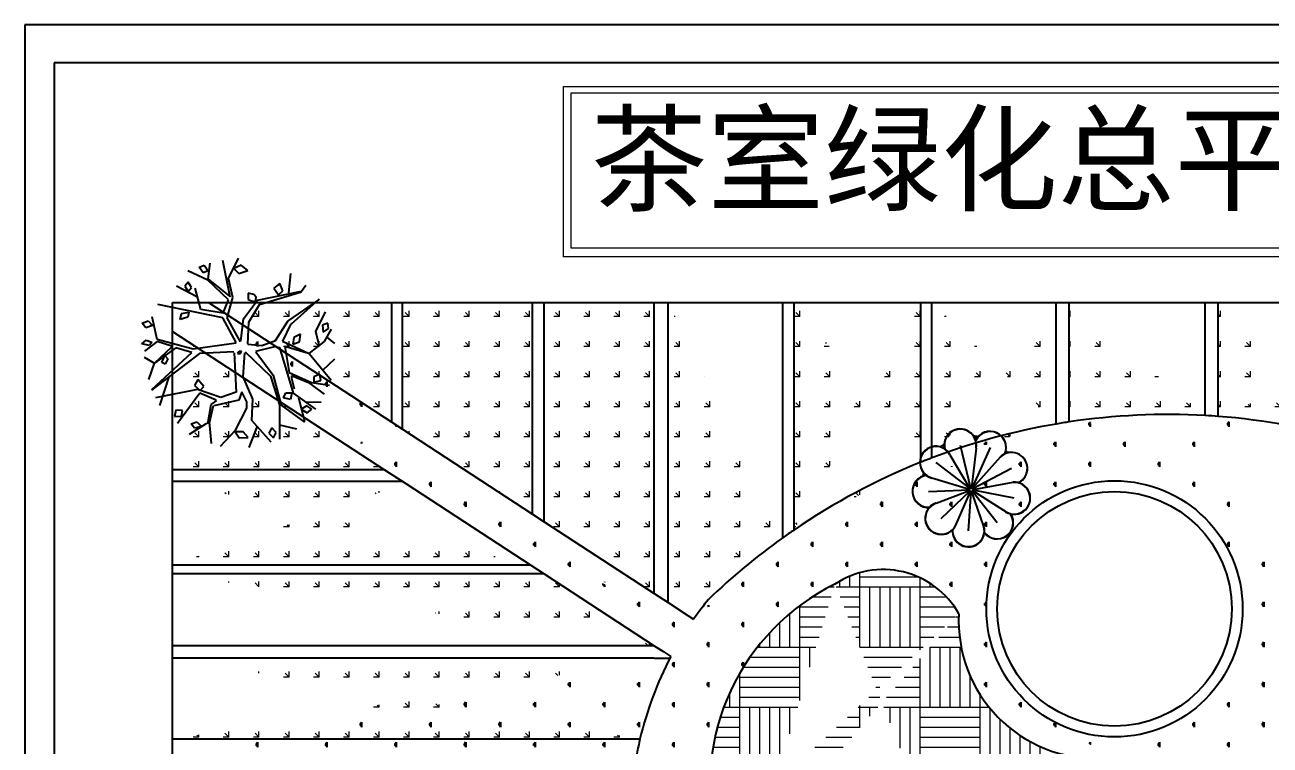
# Model space of a CAD drawing. Header units: centimetres. Extents: x -56693 to 5284, y -24690 to 2923.
# Drawn here: x 1684 to 3263, y 2009 to 2923 of the extents above; entities that cross this region are included whole.
import ezdxf

# ---------------------------------------------------------------- set-up
doc = ezdxf.new("R2010")
doc.units = ezdxf.units.CM
for name, color, linetype in [('A绿-1', 94, 'Continuous'), ('乔木', 100, 'Continuous'), ('亚乔木', 7, 'Continuous'), ('标注', 7, 'Continuous'), ('标题', 7, 'Continuous'), ('植物图例', 94, 'Continuous'), ('绿化1', 3, 'Continuous'), ('道路线', 7, 'Continuous')]:
    doc.layers.add(name, color=color, linetype=linetype)
doc.layers.add('外轮廓', color=7, linetype='Continuous', lineweight=100)
doc.layers.add('边框', color=7, linetype='Continuous', lineweight=100)
doc.styles.get("Standard").update_dxf_attribs({"font": 'txt', "bigfont": 'gbcbig.shx'})
pattern_1 = [(135, (0, 0), (-38.09997403050296, 3.6e-15), [7.14375, -46.73775]), (90, (0, 0), (-38.1, 7.1e-15), [7.14375, -30.95625]), (180, (0, 0), (-7.1e-15, -38.1), [7.14375, -30.95625])]

# ---------------------------------------------------------------- blocks, each defined once
blk = doc.blocks.new('黄槿')
at = {"layer": 'A绿-1', "color": 0}
for p, q in [((-109.0453773830777, 567.469623486737), (-191.7146657919038, 977.0111340904041)), ((-126.3422851457835, 775.8551978467076), (-13.83801709850013, 1000.366864734496)), ((-357.0173304524033, 754.7492478265995), (-581.7364674170494, 860.4707229422127)), ((-454.312865548487, 901.6249098597763), (-400.0985192204352, 922.5381578545783)), ((-408.8755696502739, 838.9817605645294), (-454.312865548487, 901.6249098597763)), ((-354.6612233222804, 859.8950085593459), (-408.8755696502739, 838.9817605645294)), ((-400.0985192204352, 922.5381578545783), (-354.6612233222804, 859.8950085593459)), ((-353.6638111618922, 771.1445387685162), (-331.2636985929677, 945.7976587826488)), ((16.06927810893466, 922.7661937598822), (-66.31048694807032, 886.2669525613965)), ((-66.31048694807032, 886.2669525613965), (-10.78040902439898, 832.2329060504053)), ((-10.78040902439898, 832.2329060504053), (87.55906538856287, 865.4677225192497)), ((87.55906538856287, 865.4677225192497), (16.06927810893466, 922.7661937598822)), ((-579.9006249707418, 735.2625008540273), (-614.3315689060946, 688.9557303367983)), ((-542.4431837505654, 674.2515639235935), (-579.9006249707418, 735.2625008540273)), ((-128.5201043210218, 537.3087174032333), (-357.0173304524033, 754.7492478265995)), ((-113.7647373295149, 576.9664654879525), (-353.6638111618922, 771.1445387685162)), ((-77.09111214465156, 560.9336464614244), (-126.3422851457835, 775.8551978467076)), ((448.3515692890396, 716.9924683825302), (379.8708560308333, 666.9767959579766)), ((481.621566123551, 635.5091968525447), (448.3515692890396, 716.9924683825302)), ((546.0282789970405, 612.7146749586026), (570.4334934663966, 829.6516550756859)), ((690.2966717433193, 634.4313082676308), (737.3328643361928, 701.6305823273068)), ((-475.6067991008276, 565.6265558831583), (-709.7472326936658, 690.3381512191044)), ((-614.3315689060946, 688.9557303367983), (-576.8741276859183, 627.9447934063791)), ((-576.8741276859183, 627.9447934063791), (-542.4431837505654, 674.2515639235935)), ((-436.8336262843331, 429.6683244486849), (-501.9004336142788, 664.8879042137922)), ((-143.1774617980227, 335.4591200660871), (-77.09111214465156, 560.9336464614244)), ((92.62225512676014, 609.4299093353401), (91.99012144741206, 541.2887628130411)), ((156.5307856043109, 596.357955286956), (92.62225512676014, 609.4299093353401)), ((183.4601175803, 565.2551767432959), (156.5307856043109, 596.357955286956)), ((173.4031234896283, 516.0867271773676), (183.4601175803, 565.2551767432959)), ((196.3427589479725, 530.6178025106564), (690.2966717433193, 634.4313082676308)), ((219.9150078512503, 483.1023097597863), (688.6216939891347, 626.2423744259067)), ((379.8708560308333, 666.9767959579766), (431.2134895688395, 592.4704148474193)), ((431.2134895688395, 592.4704148474193), (481.621566123551, 635.5091968525447)), ((-189.5989439740187, 336.4045563101899), (-918.1178602396504, 485.4169921413195)), ((-185.9188643206253, 386.8773502548647), (-436.8336262843331, 429.6683244486849)), ((-185.9188643206253, 386.8773502548647), (-128.5201043210218, 537.3087174032333)), ((40.78438749652195, 323.4258757633434), (196.3427589479725, 530.6178025106564)), ((91.99012144741206, 541.2887628130411), (128.6601828499006, 525.2385205242173)), ((99.65056144864141, 285.7906839795978), (219.9150078512503, 483.1023097597863)), ((128.6601828499006, 525.2385205242173), (173.4031234896283, 516.0867271773676)), ((535.1628701693153, 299.12503526816), (883.0615434695973, 535.2458101748416)), ((884.7365212237818, 543.4347440140773), (574.8634542829712, 265.4100041857673)), ((-1092.92771852262, 273.6494113155714), (-1027.035073191578, 302.8474578911337)), ((-1027.035073191578, 302.8474578911337), (-977.8993329683543, 250.1213195414675)), ((-924.899606583418, 94.17194066453521), (-980.2324164023848, 344.4998902576117)), ((-666.358002068544, 316.5676167892379), (-652.9510524692705, 382.1139340348236)), ((-581.2997668995631, 341.8455026632728), (-666.358002068544, 316.5676167892379)), ((-652.9510524692705, 382.1139340348236), (-569.5713588370818, 399.1854628055371)), ((-569.5713588370818, 399.1854628055371), (-581.2997668995631, 341.8455026632728)), ((-40.07475241053543, 58.29716506787371), (-189.5989439740187, 336.4045563101899)), ((8.000720475381968, 65.52680318414787), (-143.1774617980227, 335.4591200660871)), ((9.67926201165028, 73.73316028682893), (40.78438749652195, 323.4258757633434)), ((89.39986303651312, 40.34575459293409), (99.65056144864141, 285.7906839795978)), ((397.0812513207093, 79.84500102580205), (535.1628701693153, 299.12503526816)), ((851.0290066862834, 183.3098943462464), (955.4639592787024, 400.9405355542912)), ((-1050.186315999843, 222.2311811272375), (-1092.92771852262, 273.6494113155714)), ((-977.8993329683543, 250.1213195414675), (-1050.186315999843, 222.2311811272375)), ((568.4691165823498, 266.7179123452588), (475.4534349531058, 72.34616449542955)), ((676.2477906518507, 150.7713302070333), (602.2858298660612, 114.6922579529709)), ((665.8852232444806, 67.53923712046526), (676.2477906518507, 150.7713302070333)), ((886.4312369475847, 30.95993574946624), (851.0290066862834, 183.3098943462464)), ((983.1234344473816, 275.7870542809396), (925.3001045710879, 253.4700333838773)), ((925.3001045710879, 253.4700333838773), (929.3837670554531, 175.8146215969391)), ((929.3837670554531, 175.8146215969391), (990.5570524403483, 214.5095101736588)), ((947.6255093785477, 69.66868380549568), (1022.511317679007, 207.9735331498305)), ((990.5570524403483, 214.5095101736588), (983.1234344473816, 275.7870542809396)), ((-1095.03350018449, 43.61973269846203), (-1046.648890200489, 84.93043759783177)), ((-1011.959379869, 26.62761794855033), (-1095.03350018449, 43.61973269846203)), ((-923.5476254088098, 68.30079476445826), (-1065.389910161797, -39.26374795224547)), ((-1046.648890200489, 84.93043759783177), (-984.4153374771812, 63.66954970962979)), ((-984.4153374771812, 63.66954970962979), (-1011.959379869, 26.62761794855033)), ((-952.9639136594012, -173.2239739183642), (-762.4104585593559, 9.728776699739681)), ((-717.6849411830298, 0.5805471350540757), (-952.9639136594012, -173.2239739183642)), ((-520.930852705158, -14.0510902257156), (-924.899606583418, 94.17194066453521)), ((-760.7354808051131, 17.91771054146375), (-923.5476254088098, 68.30079476445826)), ((-535.7036429601249, -53.70527452833632), (-717.6849411830298, 0.5805471350540757)), ((-41.74973016471994, 50.10823122863803), (-520.930852705158, -14.0510902257156)), ((89.39986303651312, 40.34575459293409), (246.1303708211526, 25.36906857773284)), ((179.9285883910961, -37.91004478307878), (390.0686394224067, 12.99077562055754)), ((246.1303708211526, 25.36906857773284), (397.0812513207093, 79.84500102580205)), ((390.0686394224067, 12.99077562055754), (441.2059177614755, 2.531074111793714)), ((441.2059177614755, 2.531074111793714), (596.5867590789458, -507.2346443300557)), ((475.4534349531058, 72.34616449542955), (773.5023990241352, -65.43738488865347)), ((767.1254845869735, -64.13304050877196), (503.7486075849046, 15.35125300678919)), ((503.7486075849046, 15.35125300678919), (550.6891053694889, -275.9178020028557)), ((602.2858298660612, 114.6922579529709), (593.5982402129921, 39.64909870623524)), ((593.5982402129921, 39.64909870623524), (665.8852232444806, 67.53923712046526)), ((773.5023990241352, -65.43738488865347), (947.6255093785477, 69.66868380549568)), ((976.8445295242017, 114.899549407979), (1056.259557231726, 47.44850019267324)), ((-959.3582513600232, -171.9160657563843), (-1066.004620577394, -107.4084582560244)), ((-450.9545448905664, -62.50845543859032), (-987.7316955354872, -473.3930471216517)), ((-986.0531539979384, -465.1866900189706), (-535.7036429601249, -53.70527452833632)), ((-872.267367284232, -165.1879942761152), (-839.5333295570563, -86.53179786298278)), ((-839.5333295570563, -86.53179786298278), (-805.8821581101038, -125.4172007830857)), ((-805.8821581101038, -125.4172007830857), (-834.4113281880963, -183.604626379114)), ((-68.25449226320414, -46.90333647801162), (-450.9545448905664, -62.50845543859032)), ((-63.53513231798934, -56.40017847922718), (-40.3641515391755, -496.4476438233178)), ((-7.386780195414758, -42.27209142263018), (-25.20395264164472, -64.24049988294426)), ((-25.20395264164472, -64.24049988294426), (8.425290351431611, -62.58754306731134)), ((19.8481250972145, -39.31122644566494), (-7.386780195414758, -42.27209142263018)), ((8.425290351431611, -62.58754306731134), (19.8481250972145, -39.31122644566494)), ((34.85178090636691, -324.0478682127796), (56.5217502817286, -55.34404547038866)), ((58.1967280359131, -47.15511163115297), (342.2204683089985, -318.6471118282134)), ((773.5023990241352, -65.43738488865347), (1018.871963040776, -363.1491434198324)), ((928.6697980491916, -250.8158410435499), (1061.090786173987, -124.2611781065134)), ((-959.3582513600232, -171.9160657563843), (-1023.460486158448, -355.1205915276296)), ((-834.4113281880963, -183.604626379114), (-872.267367284232, -165.1879942761152)), ((550.6891053694889, -275.9178020028557), (800.9681698719977, -386.8673459818019)), ((-896.4728269873414, -645.6995492284112), (-791.0930398342425, -325.8292714503841)), ((-469.8264139953644, -354.1844274802061), (-508.4657893623917, -420.977392078028)), ((-402.5102116204325, -431.9762203663485), (-469.8264139953644, -354.1844274802061)), ((142.9655640763121, -576.6220346477421), (34.85178090636691, -324.0478682127796)), ((342.2204683089985, -318.6471118282134), (443.3252033627248, -638.0580804049749)), ((575.9398958078127, -315.2269376485565), (577.3057364637972, -341.1190705941772)), ((784.8469622257873, -400.6329611209002), (575.9398958078127, -315.2269376485565)), ((577.3057364637972, -341.1190705941772), (606.6401893874172, -458.0836180287078)), ((947.0269731492044, -519.1571918680637), (784.8469622257873, -400.6329611209002)), ((800.9681698719977, -386.8673459818019), (1000.763076758816, -419.2021824464681)), ((893.0564402027995, -294.7387984821762), (827.1637948718161, -323.9368450577313)), ((827.1637948718161, -323.9368450577313), (828.2204984277378, -383.910044786142)), ((828.2204984277378, -383.910044786142), (905.2094181419707, -365.5131845906144)), ((905.2094181419707, -365.5131845906144), (893.0564402027995, -294.7387984821762)), ((-473.8784859260304, -467.5329815333316), (-945.295866329001, -558.8749208318403)), ((-448.627695486426, -506.8421171815207), (-698.2548883403177, -848.4151687872292)), ((-508.4657893623917, -420.977392078028), (-444.9384334972819, -476.6472147362946)), ((-212.1765866782043, -555.2062088906168), (-473.8784859260304, -467.5329815333316)), ((-265.2805566074785, -587.0200717880433), (-448.627695486426, -506.8421171815207)), ((-444.9384334972819, -476.6472147362946), (-402.5102116204325, -431.9762203663485)), ((-40.3641515391755, -496.4476438233178), (-212.1765866782043, -555.2062088906168)), ((20.49999674676292, -491.8338220285149), (-12.39553927148154, -587.5200583122278)), ((77.07291874445582, -605.8200812236972), (20.49999674676292, -491.8338220285149)), ((486.6537692942547, -560.497925790085), (515.1967988532741, -502.3314872400005)), ((515.1967988532741, -502.3314872400005), (581.2008334150196, -505.1585623568534)), ((581.2008334150196, -505.1585623568534), (566.5394323912806, -576.8378683505653)), ((596.5867590789458, -507.2346443300557), (846.2511131657992, -686.3288986127808)), ((-358.9283719158375, -849.5329661620418), (-321.7519053099204, -635.2082385843313)), ((-297.8669555262422, -648.6252412868997), (-344.4821420238113, -843.9562848621789)), ((-321.7519053099204, -635.2082385843313), (-258.9036421703168, -588.3244161679249)), ((-12.39553927148154, -587.5200583122278), (-291.4726178256787, -649.9331494488798)), ((-47.47245824582569, -921.7701983003716), (76.45464454677494, -673.9822147909218)), ((76.45464454677494, -673.9822147909218), (77.07291874445582, -605.8200812236972)), ((134.3934072004522, -813.8606069292363), (142.9655640763121, -576.6220346477421)), ((443.3252033627248, -638.0580804049749), (444.6127724737634, -1022.422106204503)), ((566.5394323912806, -576.8378683505653), (486.6537692942547, -560.497925790085)), ((724.9402589059791, -823.7057349764581), (658.5111747034134, -562.5765990022846)), ((747.343935257104, -649.0351916994841), (686.1706498722087, -687.7300802761964)), ((686.1706498722087, -687.7300802761964), (751.4450210049872, -726.6941672688627)), ((806.2239686893773, -686.6913705308108), (747.343935257104, -649.0351916994841)), ((749.3454733740546, -606.7687548568865), (909.4085134036613, -605.364009411518)), ((751.4450210049872, -726.6941672688627), (806.2239686893773, -686.6913705308108)), ((-715.082735719112, -698.7934643529661), (-729.747700525284, -770.4901936101596)), ((-729.747700525284, -770.4901936101596), (-653.6683072015402, -764.7046021603163)), ((-641.0988464794463, -703.2527518346469), (-715.082735719112, -698.7934643529661)), ((-653.6683072015402, -764.7046021603163), (-641.0988464794463, -703.2527518346469)), ((-543.803311383479, -850.1284138685297), (-479.5856438066802, -829.1193011327922)), ((-479.5856438066802, -829.1193011327922), (-430.449903583456, -881.8454394824583)), ((-317.7465143695117, -1071.335543224581), (-341.1286227333585, -827.5609939202623)), ((351.4852218499182, -1054.581017756361), (134.3934072004522, -813.8606069292363)), ((-373.7195268409087, -848.6313674653574), (-565.3332492795416, -971.6283416164296)), ((-507.4562465611489, -900.2387358955385), (-543.803311383479, -850.1284138685297)), ((-430.449903583456, -881.8454394824583), (-507.4562465611489, -900.2387358955385)), ((-216.3248709822765, -1101.483332328724), (-47.47245824582569, -921.7701983003716)), ((-54.43139730284383, -939.551838882231), (-8.649176370596251, -1008.673268175036)), ((38.38701622175359, -941.4739941138178), (-54.43139730284383, -939.551838882231)), ((92.242116391124, -1003.696974464648), (38.38701622175359, -941.4739941138178)), ((194.639281287371, -877.4089187041462), (99.62562532436641, -1114.029680132524)), ((357.7467035094051, -893.6899490999567), (325.1741640722503, -955.3161056440003)), ((325.1741640722503, -955.3161056440003), (374.3099042955328, -1008.042243993666)), ((406.8824437326293, -946.4160874496301), (357.7467035094051, -893.6899490999567)), ((374.3099042955328, -1008.042243993666), (406.8824437326293, -946.4160874496301)), ((444.4973396958557, -860.2266931674893), (634.5305301114457, -907.6279253715255)), ((-8.649176370596251, -1008.673268175036), (92.242116391124, -1003.696974464648))]:
    blk.add_line(p, q, dxfattribs=at)
blk.add_lwpolyline([(178.2500468535472, -46.11640188575984), (371.1339151385946, -307.479889747141), (462.5082164645901, -641.9818048884263), (723.2652811517946, -831.8946688156938)], dxfattribs=at)
blk = doc.blocks.new('4')
at = {"layer": '标题', "color": 0, "linetype": 'Continuous', "lineweight": 20}
for p, q in [((2004.42190827504, 2850.288616746675), (3531.377275682016, 2850.288616746675)), ((2004.42190827504, 2601.868332754738), (2004.42190827504, 2850.288616746675)), ((3531.377275682016, 2850.288616746675), (3531.377275682016, 2601.868332754737)), ((2015.745821727721, 2841.132210679497), (3519.427078931307, 2841.132210679497)), ((2015.745821727721, 2614.678437152554), (2015.745821727721, 2841.132210679497)), ((3519.427078931307, 2841.132210679497), (3519.427078931307, 2614.678437152554)), ((3519.427078931307, 2614.678437152554), (2015.745821727721, 2614.678437152554)), ((3531.377275682016, 2601.868332754737), (2004.42190827504, 2601.868332754738))]:
    blk.add_line(p, q, dxfattribs=at)
at = {"layer": '标注', "color": 0, "linetype": 'Continuous', "lineweight": 20, "insert": (2043.789921710413, 2806.762963237853), "char_height": 124.8072, "width": 3050.704575383015, "attachment_point": 1}
blk.add_mtext('{\\fSimHei|b1|i0|c134|p49;茶室绿化总平面图}', dxfattribs=at)
blk = doc.blocks.new('茶梅球')
at = {"layer": '植物图例', "color": 6}
for p, q in [((3.578462832312766, 7.602377063933886), (4.338995223825179, 4.394195802164915)), ((5.810837847796294, 7.441793227927803), (4.461676673917147, 4.402310898974405)), ((1.763554922028696, 6.309964252643226), (4.287427863344966, 4.353086260368058)), ((7.407091028303753, 5.868908906930415), (4.528393055997987, 4.340135774887016)), ((1.193689438465078, 4.149563669086035), (4.258124649820381, 4.267469597511933)), ((2.153584494692168, 2.123024811793754), (4.296587804793716, 4.160496264882851)), ((4.190525986447859, 1.203773256484566), (4.397851497092879, 4.117046395495322)), ((6.349507570955104, 1.791288277635032), (4.491439866051016, 4.150567679837649)), ((7.611281910459424, 3.639416455000286), (4.542166787780103, 4.233773522905892))]:
    blk.add_line(p, q, dxfattribs=at)
at = {"layer": '植物图例', "color": 2}
for p, q in [((2.802006718026895, 6.893321680244809), (4.302728260500373, 4.36981783494508)), ((4.756697400947721, 7.379894816793523), (4.420713641460586, 4.413439253592002)), ((6.554571785834562, 6.704978415170842), (4.497559073513031, 4.379262854972011)), ((1.449837125015385, 5.152675959755014), (4.264027474960777, 4.307653212942796)), ((7.510264301519307, 4.823513175103414), (4.544715424197697, 4.274600086949191)), ((1.76427956812158, 3.272473847600167), (4.266967494519406, 4.207855253039497)), ((3.245951534078017, 1.630938934123207), (4.341719683441517, 4.128816955915908)), ((5.349625946098051, 1.51786031053308), (4.443716347560986, 4.124788367345444)), ((6.829489348227355, 2.719580155771438), (4.515957806757235, 4.182110725624454))]:
    blk.add_line(p, q, dxfattribs=at)
for centre in [(4.397851497092879, 4.267469597511933), (4.397851497092879, 4.263903732219603), (4.397851497092879, 4.256773242767792), (4.401420037012676, 4.274600086949191), (4.401420037012676, 4.274600086949191), (4.401420037012676, 4.267469597511933), (4.404988576925199, 4.274600086949191), (4.404988576925199, 4.271035462804263), (4.404988576925199, 4.260339108074674)]:
    blk.add_circle(centre, 0.1397268472724968, dxfattribs=at)
at = {"layer": '植物图例', "color": 94}
for centre, radius, start, end in [((3.578462832312766, 7.613073418678027), 1.199055899038499, 349.3069249375098, 194.2312333513991), ((3.578462832312766, 7.609507553385698), 1.199055899038499, 349.3069249375098, 194.2312333513991), ((3.578462832312766, 7.602377063933886), 1.199055899038499, 349.3069249375098, 194.2312333513991), ((3.582031372232563, 7.620203908115285), 1.199055899038499, 349.3069249375098, 194.2312333513991), ((3.582031372232563, 7.620203908115285), 1.199055899038499, 349.3069249375098, 194.2312333513991), ((3.582031372232563, 7.613073418678027), 1.199055899038499, 349.3069249375098, 194.2312333513991), ((3.585599912145084, 7.620203908115285), 1.199055899038499, 349.3069249375098, 194.2312333513991), ((3.585599912145084, 7.616639283970358), 1.199055899038499, 349.3069249375098, 194.2312333513991), ((3.585599912145084, 7.605942929240768), 1.199055899038499, 349.3069249375098, 194.2312333513991), ((5.807269307876495, 7.434662738490544), 1.199055899038499, 336.6155006537689, 154.2312333514041), ((5.807269307876495, 7.431096873198213), 1.199055899038499, 336.6155006537689, 154.2312333514041), ((5.807269307876495, 7.423966383746402), 1.199055899038499, 336.6155006537689, 154.2312333514041), ((5.810837847796294, 7.441793227927803), 1.199055899038499, 336.6155006537689, 154.2312333514041), ((5.810837847796294, 7.441793227927803), 1.199055899038499, 336.6155006537689, 154.2312333514041), ((5.810837847796294, 7.434662738490544), 1.199055899038499, 336.6155006537689, 154.2312333514041), ((5.814406387708813, 7.441793227927803), 1.199055899038499, 336.6155006537689, 154.2312333514041), ((5.814406387708813, 7.438228603782874), 1.199055899038499, 336.6155006537689, 154.2312333514041), ((5.814406387708813, 7.427532249053285), 1.199055899038499, 336.6155006537689, 154.2312333514041), ((1.756417842196377, 6.317094742080486), 1.199055899038499, 29.30692493751005, 254.8327616364125), ((1.756417842196377, 6.313528876788154), 1.199055899038499, 29.30692493751005, 254.8327616364125), ((1.756417842196377, 6.306398387336343), 1.199055899038499, 29.30692493751005, 254.8327616364125), ((1.759986382116174, 6.324225231517742), 1.199055899038499, 29.30692493751005, 254.8327616364125), ((1.759986382116174, 6.324225231517742), 1.199055899038499, 29.30692493751005, 254.8327616364125), ((1.759986382116174, 6.317094742080486), 1.199055899038499, 29.30692493751005, 254.8327616364125), ((1.763554922028696, 6.324225231517742), 1.199055899038499, 29.30692493751005, 254.8327616364125), ((1.763554922028696, 6.320660607372815), 1.199055899038499, 29.30692493751005, 254.8327616364125), ((1.763554922028696, 6.309964252643226), 1.199055899038499, 29.30692493751005, 254.8327616364125), ((4.370546262768868, 4.616202920665216), 3.655626809675548, 122.9641854036145, 128.6793656053623), ((4.370546262768868, 4.612637055372887), 3.655626809675548, 122.9641854036145, 128.6793656053623), ((4.370546262768868, 4.605506565921075), 3.655626809675548, 122.9641854036145, 128.6793656053623), ((4.374114802688666, 4.623333410102474), 3.655626809675548, 122.9641854036145, 128.6793656053623), ((4.374114802688666, 4.623333410102474), 3.655626809675548, 122.9641854036145, 128.6793656053623), ((4.374114802688666, 4.616202920665216), 3.655626809675548, 122.9641854036145, 128.6793656053623), ((4.377683342601188, 4.623333410102474), 3.655626809675548, 122.9641854036145, 128.6793656053623), ((4.377683342601188, 4.619768785957546), 3.655626809675548, 122.9641854036145, 128.6793656053623), ((4.377683342601188, 4.609072431227957), 3.655626809675548, 122.9641854036145, 128.6793656053623), ((4.370546262768868, 4.616202920665216), 3.655626809675548, 81.49216082661275, 86.64568239198856), ((4.370546262768868, 4.612637055372887), 3.655626809675548, 81.49216082661275, 86.64568239198856), ((4.370546262768868, 4.605506565921075), 3.655626809675548, 81.49216082661275, 86.64568239198856), ((4.374114802688666, 4.623333410102474), 3.655626809675548, 81.49216082661275, 86.64568239198856), ((4.374114802688666, 4.623333410102474), 3.655626809675548, 81.49216082661275, 86.64568239198856), ((4.374114802688666, 4.616202920665216), 3.655626809675548, 81.49216082661275, 86.64568239198856), ((4.377683342601188, 4.623333410102474), 3.655626809675548, 81.49216082661275, 86.64568239198856), ((4.377683342601188, 4.619768785957546), 3.655626809675548, 81.49216082661275, 86.64568239198856), ((4.377683342601188, 4.609072431227957), 3.655626809675548, 81.49216082661275, 86.64568239198856), ((7.399953948471434, 5.865343041638083), 1.199055899038499, 296.6155006537688, 134.8327616364136), ((7.399953948471434, 5.861777176345754), 1.199055899038499, 296.6155006537688, 134.8327616364136), ((7.399953948471434, 5.854646686893942), 1.199055899038499, 296.6155006537688, 134.8327616364136), ((7.403522488391232, 5.872473531075343), 1.199055899038499, 296.6155006537688, 134.8327616364136), ((7.403522488391232, 5.872473531075343), 1.199055899038499, 296.6155006537688, 134.8327616364136), ((7.403522488391232, 5.865343041638083), 1.199055899038499, 296.6155006537688, 134.8327616364136), ((7.407091028303753, 5.872473531075343), 1.199055899038499, 296.6155006537688, 134.8327616364136), ((7.407091028303753, 5.868908906930415), 1.199055899038499, 296.6155006537688, 134.8327616364136), ((7.407091028303753, 5.858212552200825), 1.199055899038499, 296.6155006537688, 134.8327616364136), ((4.370546262768868, 4.616202920665216), 3.655626809675548, 41.32724240013931, 44.4869884424637), ((4.370546262768868, 4.612637055372887), 3.655626809675548, 41.32724240013931, 44.4869884424637), ((4.370546262768868, 4.605506565921075), 3.655626809675548, 41.32724240013931, 44.4869884424637), ((4.374114802688666, 4.623333410102474), 3.655626809675548, 41.32724240013931, 44.4869884424637), ((4.374114802688666, 4.623333410102474), 3.655626809675548, 41.32724240013931, 44.4869884424637), ((4.374114802688666, 4.616202920665216), 3.655626809675548, 41.32724240013931, 44.4869884424637), ((4.377683342601188, 4.623333410102474), 3.655626809675548, 41.32724240013931, 44.4869884424637), ((4.377683342601188, 4.619768785957546), 3.655626809675548, 41.32724240013931, 44.4869884424637), ((4.377683342601188, 4.609072431227957), 3.655626809675548, 41.32724240013931, 44.4869884424637), ((1.193689438465078, 4.153129534378365), 1.199055899038499, 96.61550065376841, 274.2312333513972), ((1.193689438465078, 4.149563669086035), 1.199055899038499, 96.61550065376841, 274.2312333513972), ((1.193689438465078, 4.142433179634224), 1.199055899038499, 96.61550065376841, 274.2312333513972), ((1.197257978384875, 4.160260023815623), 1.199055899038499, 96.61550065376841, 274.2312333513972), ((1.197257978384875, 4.160260023815623), 1.199055899038499, 96.61550065376841, 274.2312333513972), ((1.197257978384875, 4.153129534378365), 1.199055899038499, 96.61550065376841, 274.2312333513972), ((1.200826518297397, 4.160260023815623), 1.199055899038499, 96.61550065376841, 274.2312333513972), ((1.200826518297397, 4.156695399670695), 1.199055899038499, 96.61550065376841, 274.2312333513972), ((1.200826518297397, 4.145999044941107), 1.199055899038499, 96.61550065376841, 274.2312333513972), ((4.370546262768868, 4.616202920665216), 3.655626809675548, 165.2202708918281, 169.589941397166), ((4.370546262768868, 4.612637055372887), 3.655626809675548, 165.2202708918281, 169.589941397166), ((4.370546262768868, 4.605506565921075), 3.655626809675548, 165.2202708918281, 169.589941397166), ((4.374114802688666, 4.623333410102474), 3.655626809675548, 165.2202708918281, 169.589941397166), ((4.374114802688666, 4.623333410102474), 3.655626809675548, 165.2202708918281, 169.589941397166), ((4.374114802688666, 4.616202920665216), 3.655626809675548, 165.2202708918281, 169.589941397166), ((4.377683342601188, 4.623333410102474), 3.655626809675548, 165.2202708918281, 169.589941397166), ((4.377683342601188, 4.619768785957546), 3.655626809675548, 165.2202708918281, 169.589941397166), ((4.377683342601188, 4.609072431227957), 3.655626809675548, 165.2202708918281, 169.589941397166), ((7.611281910459424, 3.639416455000286), 1.199055899038499, 229.3069249375083, 94.83276163641199), ((7.611281910459424, 3.635850589707956), 1.199055899038499, 229.3069249375083, 94.83276163641199), ((7.611281910459424, 3.628720100256145), 1.199055899038499, 229.3069249375083, 94.83276163641199), ((7.614850450379222, 3.646546944437545), 1.199055899038499, 229.3069249375083, 94.83276163641199), ((7.614850450379222, 3.646546944437545), 1.199055899038499, 229.3069249375083, 94.83276163641199), ((7.614850450379222, 3.639416455000286), 1.199055899038499, 229.3069249375083, 94.83276163641199), ((7.618418990291742, 3.646546944437545), 1.199055899038499, 229.3069249375083, 94.83276163641199), ((7.618418990291742, 3.642982320292616), 1.199055899038499, 229.3069249375083, 94.83276163641199), ((7.618418990291742, 3.632285965563029), 1.199055899038499, 229.3069249375083, 94.83276163641199), ((4.370546262768868, 4.616202920665216), 3.655626809675548, 2.341038732120728, 3.489194186159623), ((4.370546262768868, 4.612637055372887), 3.655626809675548, 2.341038732120728, 3.489194186159623), ((4.370546262768868, 4.605506565921075), 3.655626809675548, 2.341038732120728, 3.489194186159623), ((4.374114802688666, 4.623333410102474), 3.655626809675548, 2.341038732120728, 3.489194186159623), ((4.374114802688666, 4.623333410102474), 3.655626809675548, 2.341038732120728, 3.489194186159623), ((4.374114802688666, 4.616202920665216), 3.655626809675548, 2.341038732120728, 3.489194186159623), ((4.377683342601188, 4.623333410102474), 3.655626809675548, 2.341038732120728, 3.489194186159623), ((4.377683342601188, 4.619768785957546), 3.655626809675548, 2.341038732120728, 3.489194186159623), ((4.377683342601188, 4.609072431227957), 3.655626809675548, 2.341038732120728, 3.489194186159623), ((2.153584494692168, 2.133721166537895), 1.199055899038499, 109.306924937511, 334.832761636412), ((2.153584494692168, 2.130155301245565), 1.199055899038499, 109.306924937511, 334.832761636412), ((2.153584494692168, 2.123024811793754), 1.199055899038499, 109.306924937511, 334.832761636412), ((2.157153034611965, 2.140851655975154), 1.199055899038499, 109.306924937511, 334.832761636412), ((2.157153034611965, 2.140851655975154), 1.199055899038499, 109.306924937511, 334.832761636412), ((2.157153034611965, 2.133721166537895), 1.199055899038499, 109.306924937511, 334.832761636412), ((2.160721574524487, 2.140851655975154), 1.199055899038499, 109.306924937511, 334.832761636412), ((2.160721574524487, 2.137287031830226), 1.199055899038499, 109.306924937511, 334.832761636412), ((2.160721574524487, 2.126590677100637), 1.199055899038499, 109.306924937511, 334.832761636412), ((4.370546262768868, 4.616202920665216), 3.655626809675548, 206.9966405316054, 209.1988122884963), ((4.370546262768868, 4.612637055372887), 3.655626809675548, 206.9966405316054, 209.1988122884963), ((4.370546262768868, 4.605506565921075), 3.655626809675548, 206.9966405316054, 209.1988122884963), ((4.374114802688666, 4.623333410102474), 3.655626809675548, 206.9966405316054, 209.1988122884963), ((4.374114802688666, 4.623333410102474), 3.655626809675548, 206.9966405316054, 209.1988122884963), ((4.374114802688666, 4.616202920665216), 3.655626809675548, 206.9966405316054, 209.1988122884963), ((4.377683342601188, 4.623333410102474), 3.655626809675548, 206.9966405316054, 209.1988122884963), ((4.377683342601188, 4.619768785957546), 3.655626809675548, 206.9966405316054, 209.1988122884963), ((4.377683342601188, 4.609072431227957), 3.655626809675548, 206.9966405316054, 209.1988122884963), ((6.342370491122785, 1.798418767072291), 1.199055899038499, 215.6634415574548, 34.30354741067055), ((6.342370491122785, 1.794852901779961), 1.199055899038499, 215.6634415574548, 34.30354741067055), ((6.342370491122785, 1.78772241232815), 1.199055899038499, 215.6634415574548, 34.30354741067055), ((6.345939031042581, 1.80554925650955), 1.199055899038499, 215.6634415574548, 34.30354741067055), ((6.345939031042581, 1.80554925650955), 1.199055899038499, 215.6634415574548, 34.30354741067055), ((6.345939031042581, 1.798418767072291), 1.199055899038499, 215.6634415574548, 34.30354741067055), ((6.349507570955104, 1.80554925650955), 1.199055899038499, 215.6634415574548, 34.30354741067055), ((6.349507570955104, 1.801984632364622), 1.199055899038499, 215.6634415574548, 34.30354741067055), ((6.349507570955104, 1.791288277635032), 1.199055899038499, 215.6634415574548, 34.30354741067055), ((4.370546262768868, 4.616202920665216), 3.655626809675548, 324.1124160976508, 324.1296931423541), ((4.370546262768868, 4.612637055372887), 3.655626809675548, 324.1124160976508, 324.1296931423541), ((4.370546262768868, 4.605506565921075), 3.655626809675548, 324.1124160976508, 324.1296931423541), ((4.374114802688666, 4.623333410102474), 3.655626809675548, 324.1124160976508, 324.1296931423541), ((4.374114802688666, 4.623333410102474), 3.655626809675548, 324.1124160976508, 324.1296931423541), ((4.374114802688666, 4.616202920665216), 3.655626809675548, 324.1124160976508, 324.1296931423541), ((4.377683342601188, 4.623333410102474), 3.655626809675548, 324.1124160976508, 324.1296931423541), ((4.377683342601188, 4.619768785957546), 3.655626809675548, 324.1124160976508, 324.1296931423541), ((4.377683342601188, 4.609072431227957), 3.655626809675548, 324.1124160976508, 324.1296931423541), ((4.370546262768868, 4.616202920665216), 3.655626809675548, 247.268769325669, 247.7819282392696), ((4.370546262768868, 4.612637055372887), 3.655626809675548, 247.268769325669, 247.7819282392696), ((4.370546262768868, 4.605506565921075), 3.655626809675548, 247.268769325669, 247.7819282392696), ((4.374114802688666, 4.623333410102474), 3.655626809675548, 247.268769325669, 247.7819282392696), ((4.374114802688666, 4.623333410102474), 3.655626809675548, 247.268769325669, 247.7819282392696), ((4.374114802688666, 4.616202920665216), 3.655626809675548, 247.268769325669, 247.7819282392696), ((4.377683342601188, 4.623333410102474), 3.655626809675548, 247.268769325669, 247.7819282392696), ((4.377683342601188, 4.619768785957546), 3.655626809675548, 247.268769325669, 247.7819282392696), ((4.377683342601188, 4.609072431227957), 3.655626809675548, 247.268769325669, 247.7819282392696), ((4.186957446528062, 1.203773256484566), 1.199055899038499, 176.6155006537658, 14.83276163641206), ((4.186957446528062, 1.200207391192236), 1.199055899038499, 176.6155006537658, 14.83276163641206), ((4.186957446528062, 1.193076901740425), 1.199055899038499, 176.6155006537658, 14.83276163641206), ((4.190525986447859, 1.210903745921825), 1.199055899038499, 176.6155006537658, 14.83276163641206), ((4.190525986447859, 1.210903745921825), 1.199055899038499, 176.6155006537658, 14.83276163641206), ((4.190525986447859, 1.203773256484566), 1.199055899038499, 176.6155006537658, 14.83276163641206), ((4.191846367813929, 1.208561858749305), 1.196952467627933, 176.4972413327422, 9.529918061217499), ((4.19409452636038, 1.207339121776897), 1.199055899038499, 176.6155006537658, 14.83276163641206), ((4.19409452636038, 1.196642767047308), 1.199055899038499, 176.6155006537658, 14.83276163641206), ((4.370546262768868, 4.616202920665216), 3.655626809675548, 285.8372958257707, 286.0589803178692), ((4.370546262768868, 4.612637055372887), 3.655626809675548, 285.8372958257707, 286.0589803178692), ((4.370546262768868, 4.605506565921075), 3.655626809675548, 285.8372958257707, 286.0589803178692), ((4.374114802688666, 4.623333410102474), 3.655626809675548, 285.8372958257707, 286.0589803178692), ((4.374114802688666, 4.623333410102474), 3.655626809675548, 285.8372958257707, 286.0589803178692), ((4.374114802688666, 4.616202920665216), 3.655626809675548, 285.8372958257707, 286.0589803178692), ((4.377683342601188, 4.623333410102474), 3.655626809675548, 285.8372958257707, 286.0589803178692), ((4.377683342601188, 4.619768785957546), 3.655626809675548, 285.8372958257707, 286.0589803178692), ((4.377683342601188, 4.609072431227957), 3.655626809675548, 285.8372958257707, 286.0589803178692)]:
    blk.add_arc(centre, radius, start, end, dxfattribs=at)

msp = doc.modelspace()

# ---------------------------------------------------------------- hatches: boundary and pattern name
at = {"layer": 'A绿-1', "linetype": 'Continuous', "lineweight": 25}
h = msp.add_hatch(dxfattribs=at)
h.set_pattern_fill('SWAMP', color=4, scale=2, angle=90, style=0)
h.set_pattern_definition([(90, (0, 0), (-43.99399999999999, 25.4), [6.349999999999999, -44.45]), (180, (2e-16, 3.174999999999999), (-43.99399999999999, -25.39999999999999), [3.174999999999999, -84.8132]), (180, (2e-16, 3.968759999999999), (-43.99399999999999, -25.39999999999999), [2.54, -85.44819999999999]), (180, (1e-16, 2.38124), (-43.99399999999999, -25.39999999999999), [2.54, -85.44819999999999]), (150, (3e-16, 4.7625), (-43.99404525612474, -25.39992161409259), [2.032, -48.768]), (210, (1e-16, 1.587499999999999), (-4.52561247566e-05, -50.7999216140926), [2.032, -48.768])])
edge = h.paths.add_edge_path(flags=16)
edge.add_arc((3066.016486177287, 2182.090276784235), 162.4576777897118, 0, 360)
edge = h.paths.add_edge_path()
edge.add_line((2436.456129100563, 1800.087334007712), (2171.634400267609, 1650.238008021527))
edge.add_line((2171.634400267609, 1650.238008021527), (2021.634400267609, 1570.436240068217))
edge.add_line((1871.634400267609, 1570.436240068217), (2021.634400267609, 1570.436240068217))
edge.add_line((1871.634400267609, 1570.436240068217), (1871.634400267609, 1905.840547756893))
edge.add_line((2452.298915503815, 1905.840547756893), (1871.634400267609, 1905.840547756893))
edge.add_arc((2898.167128480759, 1914.111466231987), 445.8682129769433, 169.102692756405, 181.0629057866568)
edge.add_line((2461.715719963032, 2001.695295456501), (1871.634400267609, 2001.695295456501))
edge.add_arc((2898.167128480759, 1914.111466231987), 445.8682129769433, 152.2818739419435, 166.6539575816053)
edge.add_line((2494.466779923658, 2127.367830818171), (2503.463842645877, 2121.494636943597))
edge.add_line((2342.819338744972, 2226.361785859301), (2482.252704147275, 2135.341059109254))
edge.add_line((2167.406177929181, 2340.869768456647), (2326.055764746707, 2237.304881752081))
edge.add_line((1871.634400267609, 2533.946669937396), (2140.324595176703, 2358.548358775111))
edge.add_line((2140.324595176703, 2358.548358775111), (2167.406177929181, 2340.869768456647))
edge.add_line((1917.222261851722, 2570.436240068218), (2149.569111187977, 2418.762506714289))
edge.add_line((2149.569111187977, 2418.762506714289), (2163.129384182656, 2409.910494146541))
edge.add_line((2163.129384182656, 2409.910494146541), (2327.929244100263, 2302.330769776215))
edge.add_line((2327.929244100263, 2302.330769776215), (2342.819338744972, 2292.610662741375))
edge.add_line((2342.819338744972, 2292.610662741375), (2482.252704147274, 2201.589935991328))
edge.add_line((2326.055764746707, 2237.304881752081), (2342.819338744972, 2226.361785859301))
edge.add_line((2482.252704147274, 2201.589935991328), (2500.099103705049, 2189.939982245081))
edge.add_line((2500.099103705049, 2189.939982245081), (2524.791128417412, 2173.82127186493))
edge.add_arc((2898.167128480759, 1914.111466231987), 445.8682129769433, 141.1038768390962, 145.1346886989765)
edge.add_line((2524.791128417412, 2173.82127186493), (2532.288213531389, 2168.927248589997))
edge.add_arc((3133.684114378337, 1587.660677874192), 840.8813460721283, 125.4942958683651, 133.8490662218182)
edge.add_arc((3133.684114378337, 1587.660677874192), 840.8813460721283, 124.3362877532973, 125.4942958683651)
edge.add_arc((3133.684114378337, 1587.660677874192), 840.8813460721283, 111.8729531359224, 124.3362877532973)
edge.add_arc((3133.684114378337, 1587.660677874192), 840.8813460721283, 99.70969677625168, 110.8521704255392)
edge.add_arc((3133.684114378337, 1587.660677874192), 840.8813460721283, 110.8521704255392, 111.8729531359224)
edge.add_arc((3133.684114378337, 1587.660677874192), 840.8813460721283, 98.54527835396124, 99.70969677625168)
edge.add_arc((3133.684114378337, 1587.660677874192), 840.8813460721283, 86.77344592639544, 98.54527835396124)
edge.add_arc((3133.684114378337, 1587.660677874192), 840.8813460721283, 73.56202340310374, 85.63891071533155)
edge.add_arc((3133.684114378337, 1587.660677874192), 840.8813460721283, 85.63891071533155, 86.77344592639544)
edge.add_line((3371.634400267609, 1997.177453522959), (3371.634400267608, 2389.662526570489))
edge.add_line((3371.634400267609, 1950.238008021527), (3071.634400267609, 1950.238008021527))
edge.add_line((3371.634400267609, 1950.238008021527), (3371.634400267609, 1997.177453522959))
edge.add_arc((3049.27461833342, 1967.924978518774), 24.31240516701832, 4.870516873525131, 92.56787543574671)
edge.add_arc((3025.598396582566, 1964.548188563223), 48.20886746673519, 342.7322691626534, 369.7535831728063)
edge.add_arc((3043.199986815226, 2166.940560028614), 174.7986970246973, 177.1118971945895, 271.6343323027133)
edge.add_arc((2772.544032980583, 2121.638341068436), 110.2681783219426, 29.38716986125488, 123.5919243664875)
edge.add_arc((2837.324104609135, 1958.344114090755), 284.4697476700464, 116.2434543068065, 193.7457264675318)
edge.add_arc((2618.128619376097, 1954.291905853161), 99.85818753060069, 255.3620075926359, 310.1833149255082)
edge.add_arc((2608.337470112116, 1904.500146542736), 49.23862756372776, 193.589124981381, 264.62351461855)
edge.add_arc((2723.062777869019, 1843.469511964995), 53.28343296957107, 83.7857246349913, 139.9183346674379)
edge.add_arc((2733.072130063403, 1735.293623131379), 161.2020419276772, 35.93236448715843, 91.50775114827864)
edge.add_line((2863.566140152155, 1829.948770417139), (2811.91382908928, 1800.087334007712))
edge.add_line((2811.91382908928, 1800.087334007712), (2511.913829089281, 1800.087334007712))
edge.add_line((2511.913829089281, 1800.087334007712), (2436.456129100563, 1800.087334007712))
at = {"layer": 'A绿-1', "linetype": 'Continuous', "lineweight": 20}
h = msp.add_hatch(dxfattribs=at)
h.set_pattern_fill('GRASS', color=3, scale=1.5, angle=45, style=0)
h.set_pattern_definition(pattern_1)
edge = h.paths.add_edge_path()
edge.add_line((2149.569111187977, 2418.762506714289), (2149.569111187977, 2570.436240068218))
edge.add_line((1917.222261851722, 2570.436240068218), (2149.569111187977, 2418.762506714289))
h = msp.add_hatch(dxfattribs=at)
h.set_pattern_fill('GRASS', color=3, scale=1.5, angle=45, style=0)
h.set_pattern_definition(pattern_1)
edge = h.paths.add_edge_path()
edge.add_line((2163.129384182655, 2409.910494146541), (2163.129384182655, 2570.436240068218))
edge.add_line((2163.129384182656, 2409.910494146541), (2327.929244100263, 2302.330769776215))
edge.add_line((2327.929244100263, 2302.330769776215), (2327.929244100263, 2570.436240068218))
h = msp.add_hatch(dxfattribs=at)
h.set_pattern_fill('GRASS', color=3, scale=1.5, angle=45, style=0)
h.set_pattern_definition(pattern_1)
edge = h.paths.add_edge_path()
edge.add_line((2342.819338744972, 2292.610662741374), (2342.819338744972, 2570.436240068218))
edge.add_line((2342.819338744972, 2292.610662741375), (2482.252704147274, 2201.589935991328))
edge.add_line((2482.252704147274, 2201.589935991327), (2482.252704147274, 2570.436240068218))
h = msp.add_hatch(dxfattribs=at)
h.set_pattern_fill('GRASS', color=3, scale=1.5, angle=45, style=0)
h.set_pattern_definition(pattern_1)
edge = h.paths.add_edge_path()
edge.add_line((2500.099103705049, 2189.93998224508), (2500.099103705049, 2570.436240068218))
edge.add_line((2645.44998715249, 2272.283840777764), (2645.44998715249, 2570.436240068218))
edge.add_arc((3133.684114378337, 1587.660677874192), 840.8813460721283, 125.4942958683651, 133.8490662218182)
h = msp.add_hatch(dxfattribs=at)
h.set_pattern_fill('GRASS', color=3, scale=1.5, angle=45, style=0)
h.set_pattern_definition(pattern_1)
edge = h.paths.add_edge_path()
edge.add_line((2660.036741454578, 2282.455326885321), (2660.036741454578, 2570.436240068218))
edge.add_arc((3133.684114378337, 1587.660677874192), 840.8813460721283, 111.8729531359224, 124.3362877532973)
edge.add_line((2820.413979461754, 2368.008844234196), (2820.413979461754, 2570.436240068218))
h = msp.add_hatch(dxfattribs=at)
h.set_pattern_fill('GRASS', color=3, scale=1.5, angle=45, style=0)
h.set_pattern_definition(pattern_1)
edge = h.paths.add_edge_path()
edge.add_line((2834.365658251419, 2373.379041689703), (2834.365658251419, 2570.436240068218))
edge.add_arc((3133.684114378337, 1587.660677874192), 840.8813460721283, 99.70969677625168, 110.8521704255392)
edge.add_line((2991.864263354364, 2416.496347972682), (2991.864263354364, 2570.436240068218))
h = msp.add_hatch(dxfattribs=at)
h.set_pattern_fill('GRASS', color=3, scale=1.5, angle=45, style=0)
h.set_pattern_definition(pattern_1)
edge = h.paths.add_edge_path()
edge.add_line((3008.736763923793, 2419.20718756951), (3008.736763923793, 2570.436240068218))
edge.add_arc((3133.684114378337, 1587.660677874192), 840.8813460721283, 86.77344592639544, 98.54527835396124)
edge.add_line((3180.987732243521, 2427.323865534658), (3180.987732243521, 2570.436240068218))
h = msp.add_hatch(dxfattribs=at)
h.set_pattern_fill('GRASS', color=3, scale=1.5, angle=45, style=0)
h.set_pattern_definition(pattern_1)
edge = h.paths.add_edge_path()
edge.add_line((3197.610121031021, 2425.894908981722), (3197.610121031021, 2570.436240068218))
edge.add_line((3371.634400267608, 2389.662526570489), (3371.634400267608, 2495.325453207636))
edge.add_arc((3133.684114378337, 1587.660677874192), 840.8813460721283, 73.56202340310374, 85.63891071533155)
edge.add_line((3371.634400267608, 2495.325453207636), (3371.634400267608, 2570.436240068218))
h = msp.add_hatch(dxfattribs=at)
h.set_pattern_fill('GRASS', color=3, scale=1.5, angle=45, style=0)
h.set_pattern_definition(pattern_1)
edge = h.paths.add_edge_path()
edge.add_line((1871.634400267609, 2533.946669937396), (2140.324595176703, 2358.548358775111))
edge.add_line((2140.324595176703, 2358.548358775112), (1871.634400267609, 2358.548358775112))
h = msp.add_hatch(dxfattribs=at)
h.set_pattern_fill('GRASS', color=3, scale=1.5, angle=45, style=0)
h.set_pattern_definition(pattern_1)
edge = h.paths.add_edge_path()
edge.add_line((2163.129384182655, 2343.661617264467), (1871.634400267609, 2343.661617264467))
edge.add_line((2326.055764746707, 2237.304881752081), (1871.634400267609, 2237.304881752081))
edge.add_line((2167.406177929181, 2340.869768456647), (2326.055764746707, 2237.304881752081))
h = msp.add_hatch(dxfattribs=at)
h.set_pattern_fill('GRASS', color=3, scale=1.5, angle=45, style=0)
h.set_pattern_definition(pattern_1)
edge = h.paths.add_edge_path()
edge.add_line((2342.819338744972, 2226.361785859301), (1871.634400267609, 2226.361785859301))
edge.add_line((2482.252704147274, 2135.341059109254), (1871.634400267609, 2135.341059109254))
edge.add_line((2342.819338744972, 2226.361785859301), (2482.252704147275, 2135.341059109254))
h = msp.add_hatch(dxfattribs=at)
h.set_pattern_fill('AR-PARQ1', color=4, scale=0.25, style=0)
h.set_pattern_definition([(90, (0, 0), (-76.2, 76.2), [76.2, -76.2]), (90, (12.7, 0), (-76.2, 76.2), [76.2, -76.2]), (90, (25.4, 0), (-76.2, 76.2), [76.2, -76.2]), (90, (38.1, 0), (-76.2, 76.2), [76.2, -76.2]), (90, (50.8, 0), (-76.2, 76.2), [76.2, -76.2]), (90, (63.5, 0), (-76.2, 76.2), [76.2, -76.2]), (90, (76.2, 0), (-76.2, 76.2), [76.2, -76.2]), (0, (0, 76.2), (76.2, -76.2), [76.2, -76.2]), (0, (0, 88.9), (76.2, -76.2), [76.2, -76.2]), (0, (0, 101.6), (76.2, -76.2), [76.2, -76.2]), (0, (0, 114.3), (76.2, -76.2), [76.2, -76.2]), (0, (0, 127), (76.2, -76.2), [76.2, -76.2]), (0, (0, 139.7), (76.2, -76.2), [76.2, -76.2]), (0, (0, 152.4), (76.2, -76.2), [76.2, -76.2])])
edge = h.paths.add_edge_path()
edge.add_arc((2733.072130063403, 1735.293623131379), 161.2020419276772, 35.93236448715843, 91.50775114827864)
edge.add_line((3071.634400267609, 1950.238008021527), (2863.566140152155, 1829.948770417139))
edge.add_arc((3025.598396582566, 1964.548188563223), 48.20886746673519, 342.7322691626534, 369.7535831728063)
edge.add_arc((3049.27461833342, 1967.924978518774), 24.31240516701832, 4.870516873525131, 92.56787543574671)
edge.add_arc((3043.199986815226, 2166.940560028614), 174.7986970246973, 177.1118971945895, 271.6343323027133)
edge.add_arc((2618.128619376097, 1954.291905853161), 99.85818753060069, 255.3620075926359, 310.1833149255082)
edge.add_arc((2723.062777869019, 1843.469511964995), 53.28343296957107, 83.7857246349913, 139.9183346674379)
edge.add_arc((2608.337470112116, 1904.500146542736), 49.23862756372776, 193.589124981381, 264.62351461855)
edge.add_arc((2837.324104609135, 1958.344114090755), 284.4697476700464, 116.2434543068065, 193.7457264675318)
edge.add_arc((2772.544032980583, 2121.638341068436), 110.2681783219426, 29.38716986125488, 123.5919243664875)
h = msp.add_hatch(dxfattribs=at)
h.set_pattern_fill('GRASS', color=3, scale=1.5, angle=45, style=0)
h.set_pattern_definition(pattern_1)
edge = h.paths.add_edge_path()
edge.add_line((2482.252704147274, 2119.342384944025), (1871.634400267609, 2119.342384944025))
edge.add_line((2464.307082075033, 2016.892415225827), (1871.634400267609, 2016.892415225827))
edge.add_arc((2898.167128480759, 1914.111466231987), 445.8682129769433, 152.2818739419435, 166.6539575816053)
edge.add_line((2482.252704147274, 2119.342384944025), (2502.340482904862, 2119.342384944025))

# ---------------------------------------------------------------- linework, layer by layer
at = {"layer": '外轮廓', "linetype": 'ByBlock', "lineweight": 25}
for p, q in [((5284.392842578294, 2922.65126574817), (1684.392842578294, 2922.65126574817)), ((1684.392842578294, 2922.65126574817), (1684.392842578294, 822.6512657481697)), ((1721.661628793573, 2874.594749103276), (1721.661628793573, 868.8692745603103)), ((5242.805003240442, 2874.594749103275), (1721.661628793573, 2874.594749103276))]:
    msp.add_line(p, q, dxfattribs=at)
at = {"layer": '绿化1', "color": 4, "linetype": 'Continuous', "lineweight": 25}
for p, q in [((2149.569111187977, 2418.762506714289), (2149.569111187977, 2570.436240068218)), ((2163.129384182655, 2409.910494146541), (2163.129384182655, 2570.436240068218)), ((2327.929244100263, 2302.330769776215), (2327.929244100263, 2570.436240068218)), ((2342.819338744972, 2292.610662741374), (2342.819338744972, 2570.436240068218)), ((2482.252704147274, 2201.589935991327), (2482.252704147274, 2570.436240068218)), ((2500.099103705049, 2189.93998224508), (2500.099103705049, 2570.436240068218)), ((2645.44998715249, 2272.283840777764), (2645.44998715249, 2570.436240068218)), ((2660.036741454578, 2282.455326885321), (2660.036741454578, 2570.436240068218)), ((2820.413979461754, 2368.008844234196), (2820.413979461754, 2570.436240068218)), ((2834.365658251419, 2373.379041689703), (2834.365658251419, 2570.436240068218)), ((2991.864263354364, 2416.496347972682), (2991.864263354364, 2570.436240068218)), ((3008.736763923793, 2419.20718756951), (3008.736763923793, 2570.436240068218)), ((3180.987732243521, 2427.323865534658), (3180.987732243521, 2570.436240068218)), ((3197.610121031021, 2425.894908981722), (3197.610121031021, 2570.436240068218)), ((2140.324595176703, 2358.548358775112), (1871.634400267609, 2358.548358775112)), ((2163.129384182655, 2343.661617264467), (1871.634400267609, 2343.661617264467)), ((2326.055764746707, 2237.304881752081), (1871.634400267609, 2237.304881752081)), ((2342.819338744972, 2226.361785859301), (1871.634400267609, 2226.361785859301)), ((2482.252704147274, 2135.341059109254), (1871.634400267609, 2135.341059109254)), ((2482.252704147274, 2119.342384944025), (1871.634400267609, 2119.342384944025)), ((2482.252704147274, 2119.342384944025), (2502.340482904862, 2119.342384944025)), ((2464.307082075033, 2016.892415225827), (1871.634400267609, 2016.892415225827))]:
    msp.add_line(p, q, dxfattribs=at)
at = {"layer": '边框', "color": 4, "linetype": 'ByBlock', "lineweight": 20}
for p, q in [((4371.634400267608, 2570.436240068218), (1871.634400267609, 2570.436240068218)), ((1871.634400267609, 2570.436240068218), (1871.634400267609, 1270.436240068217))]:
    msp.add_line(p, q, dxfattribs=at)
at = {"layer": '边框', "linetype": 'Continuous', "lineweight": 25}
for p, q in [((1871.634400267609, 2570.436240068218), (3535.247945000075, 2570.436240068218)), ((1871.634400267609, 1905.840547756893), (1871.634400267609, 2570.436240068218))]:
    msp.add_line(p, q, dxfattribs=at)
at = {"layer": '道路线', "color": 4, "linetype": 'Continuous', "lineweight": 25}
for p, q in [((1917.222261851722, 2570.436240068218), (2149.569111187977, 2418.762506714289)), ((1871.634400267609, 2533.946669937396), (2140.324595176703, 2358.548358775111)), ((2149.569111187977, 2418.762506714289), (2163.129384182656, 2409.910494146541)), ((2163.129384182656, 2409.910494146541), (2327.929244100263, 2302.330769776215)), ((2140.324595176703, 2358.548358775111), (2167.406177929181, 2340.869768456647)), ((2167.406177929181, 2340.869768456647), (2326.055764746707, 2237.304881752081)), ((2327.929244100263, 2302.330769776215), (2342.819338744972, 2292.610662741375)), ((2342.819338744972, 2292.610662741375), (2482.252704147274, 2201.589935991328)), ((2326.055764746707, 2237.304881752081), (2342.819338744972, 2226.361785859301)), ((2342.819338744972, 2226.361785859301), (2482.252704147275, 2135.341059109254)), ((2482.252704147274, 2201.589935991328), (2500.099103705049, 2189.939982245081)), ((2500.099103705049, 2189.939982245081), (2524.791128417412, 2173.82127186493)), ((2524.791128417412, 2173.82127186493), (2532.288213531389, 2168.927248589997)), ((2482.252704147275, 2135.341059109254), (2494.466779923658, 2127.367830818171)), ((2494.466779923658, 2127.367830818171), (2503.463842645877, 2121.494636943597))]:
    msp.add_line(p, q, dxfattribs=at)
for radius in [162.4576777897118, 148.7312787010973]:
    msp.add_circle((3066.016486177287, 2182.090276784235), radius, dxfattribs=at)
for centre, radius, start, end in [((3133.684114378337, 1587.660677874192), 840.8813460721283, 99.70969677625168, 110.8521704255392), ((3133.684114378337, 1587.660677874192), 840.8813460721283, 98.54527835396124, 99.70969677625168), ((3133.684114378337, 1587.660677874192), 840.8813460721283, 86.77344592639544, 98.54527835396124), ((3133.684114378337, 1587.660677874192), 840.8813460721283, 85.63891071533155, 86.77344592639544), ((3133.684114378337, 1587.660677874192), 840.8813460721283, 73.56202340310374, 85.63891071533155), ((3133.684114378337, 1587.660677874192), 840.8813460721283, 110.8521704255392, 111.8729531359224), ((3133.684114378337, 1587.660677874192), 840.8813460721283, 111.8729531359224, 124.3362877532973), ((3133.684114378337, 1587.660677874192), 840.8813460721283, 124.3362877532973, 125.4942958683651), ((3133.684114378337, 1587.660677874192), 840.8813460721283, 125.4942958683651, 133.8490662218182), ((2772.544032980583, 2121.638341068436), 110.2681783219426, 29.38716986125488, 123.5919243664875), ((2837.324104609135, 1958.344114090755), 284.4697476700464, 116.2434543068065, 193.7457264675318), ((2898.167128480759, 1914.111466231987), 445.8682129769433, 141.1038768390962, 145.1346886989765), ((3043.199986815226, 2166.940560028614), 174.7986970246973, 177.1118971945895, 271.6343323027133), ((2898.167128480759, 1914.111466231987), 445.8682129769433, 152.2818739419435, 166.6539575816053), ((2898.167128480759, 1914.111466231987), 445.8682129769433, 166.6539575816053, 169.102692756405)]:
    msp.add_arc(centre, radius, start, end, dxfattribs=at)

# ---------------------------------------------------------------- block references
at = {"layer": 'A绿-1', "color": 0, "linetype": 'Continuous', "lineweight": 20, "xscale": 0.8700000000000045, "yscale": 0.8700000000000045, "zscale": 0.8700000000000045}
msp.add_blockref('4', (623.5149880007647, 364.879185220921), dxfattribs=at)
at = {"layer": '乔木', "xscale": 0.1134000000046171, "yscale": 0.1134000000046171, "zscale": 0.1134}
msp.add_blockref('黄槿', (1956.997024523425, 2513.188871676695), dxfattribs=at)
at = {"layer": '亚乔木', "color": 0, "xscale": 16.94975896960477, "yscale": 16.94975897948495, "zscale": 16.94975898222996}
msp.add_blockref('茶梅球', (2809.775551548396, 2260.750578490239), dxfattribs=at)

doc.saveas('drawing.dxf')
